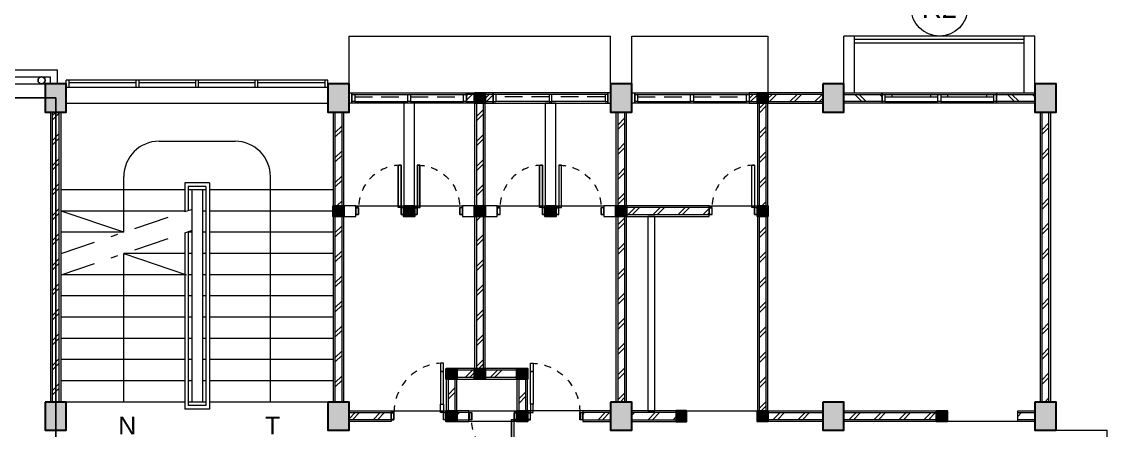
# Model space of a CAD drawing. Header units: millimetres. Extents: x -11 to 1625, y -267 to 180.
# Drawn here: x 923.09 to 938.44, y -236.75 to -230.97 of the extents above; entities that cross this region are included whole.
import ezdxf
from ezdxf.enums import TextEntityAlignment as Align

# ---------------------------------------------------------------- set-up
doc = ezdxf.new("R2010")
doc.units = ezdxf.units.MM
doc.linetypes.add('DASHDOT', pattern=[1, 0.5, -0.25, 0, -0.25])
doc.linetypes.add('HIDDEN', pattern=[0.375, 0.25, -0.125])
for name, color, linetype, lineweight in [('ars', 11, 'Continuous', 5), ('dinding', 5, 'Continuous', 15), ('KOLOM', 1, 'Continuous', 30), ('kus', 63, 'Continuous', 15), ('lan', 7, 'Continuous', 15), ('not', 7, 'Continuous', 20), ('SANITAIR', 4, 'Continuous', 5), ('sol kol', 8, 'Continuous', 0)]:
    doc.layers.add(name, color=color, linetype=linetype, lineweight=lineweight)
doc.styles.add('S', font='SIMPLEX', dxfattribs={"width": 1.1})
doc.styles.get("Standard").update_dxf_attribs({"font": 'ARIALUNI.TTF'})
pattern_1 = [(45, (925.06924, -243.12561), (-0.1767767, 0.1767767), []), (45, (925.13174, -243.12561), (-0.1767767, 0.1767767), [])]

# ---------------------------------------------------------------- blocks, each defined once
blk = doc.blocks.new('K1')
at = {"layer": 'KOLOM'}
blk.add_lwpolyline([(0.2, 0.15), (-0.2, 0.15), (-0.2, -0.15), (0.2, -0.15), (0.2, 0.15)], dxfattribs=at)
blk = doc.blocks.new('KP')
at = {"layer": 'KOLOM'}
blk.add_lwpolyline([(0.075, -0.075), (-0.075, -0.075), (-0.075, 0.075), (0.075, 0.075), (0.075, -0.075)], dxfattribs=at)
blk = doc.blocks.new('P 70')
at = {"linetype": 'HIDDEN', "ltscale": 0.3}
blk.add_lwpolyline([(-0.74, 0.1, -0.414214), (-0.04, 0.8, -1.303225)], format="xyb", dxfattribs=at)
for points in [[(-0.04, 0.8), (-0.08, 0.8), (-0.08, 0.68), (-0.04, 0.68)], [(-0.04, 0.68), (-0.08, 0.68), (-0.08, 0.22), (-0.04, 0.22)], [(-0.04, 0.1), (-0.08, 0.1), (-0.08, 0.22), (-0.04, 0.22)], [(-0.735, 0.06), (-0.74, 0.06), (-0.74, 0.061), (-0.74, 0.1), (-0.78, 0.1), (-0.78, 0), (-0.74, 0), (-0.74, 0.056), (-0.735, 0.058)], [(-0.742, 0.002), (-0.778, 0.002), (-0.778, 0.098), (-0.742, 0.098)], [(-0.045, 0.06), (-0.04, 0.06), (-0.04, 0.061), (-0.04, 0.1), (0, 0.1), (0, 0), (-0.04, 0), (-0.04, 0.056), (-0.045, 0.058)], [(-0.038, 0.002), (-0.002, 0.002), (-0.002, 0.098), (-0.038, 0.098)]]:
    blk.add_lwpolyline(points, close=True)
blk = doc.blocks.new('P 60')
at = {"linetype": 'HIDDEN', "ltscale": 0.3}
blk.add_lwpolyline([(-0.64, 0.1, -0.414214), (-0.04, 0.7, -1.303225)], format="xyb", dxfattribs=at)
for points in [[(-0.04, 0.7), (-0.04, 0.1), (-0.08, 0.1), (-0.08, 0.7)], [(-0.042, 0.698), (-0.042, 0.102), (-0.078, 0.102), (-0.078, 0.698)], [(-0.635, 0.06), (-0.64, 0.06), (-0.64, 0.061), (-0.64, 0.1), (-0.68, 0.1), (-0.68, 0), (-0.64, 0), (-0.64, 0.056), (-0.635, 0.058)], [(-0.642, 0.002), (-0.678, 0.002), (-0.678, 0.098), (-0.642, 0.098)], [(-0.045, 0.06), (-0.04, 0.06), (-0.04, 0.061), (-0.04, 0.1), (0, 0.1), (0, 0), (-0.04, 0), (-0.04, 0.056), (-0.045, 0.058)], [(-0.038, 0.002), (-0.002, 0.002), (-0.002, 0.098), (-0.038, 0.098)]]:
    blk.add_lwpolyline(points, close=True)
blk = doc.blocks.new('NAV')
blk.add_circle((0, -0.4), 0.4)
at = {"style": 'S', "width": 0.75, "flags": 4}
blk.add_attdef('AV', text='', height=0.3, dxfattribs=at).set_placement((0, -0.4), align=Align.MIDDLE)

msp = doc.modelspace()

# ---------------------------------------------------------------- hatches: boundary and pattern name
at = {"layer": 'ars'}
h = msp.add_hatch(dxfattribs=at)
h.set_pattern_fill('TEMBOK', color=256, scale=0.25)
h.set_pattern_definition([(45, (928.78924, -241.80061), (-0.176777, 0.176777), []), (45, (928.85174, -241.80061), (-0.176777, 0.176777), [])])
h.paths.add_polyline_path([(929.4942448, -232.0006128), (929.3792448, -232.0006128), (929.3792448, -232.1006128), (929.4942448, -232.1006128)])
h = msp.add_hatch(dxfattribs=at)
h.set_pattern_fill('TEMBOK', color=256, scale=0.25)
h.set_pattern_definition([(45, (929.09424, -241.80061), (-0.176777, 0.176777), []), (45, (929.15674, -241.80061), (-0.176777, 0.176777), [])])
h.paths.add_polyline_path([(929.7592448, -232.0006128), (929.6442448, -232.0006128), (929.6442448, -232.1006128), (929.7592448, -232.1006128)])
h = msp.add_hatch(dxfattribs=at)
h.set_pattern_fill('TEMBOK', color=256, scale=0.25)
h.set_pattern_definition([(45, (932.82924, -241.80061), (-0.176777, 0.176777), []), (45, (932.89174, -241.80061), (-0.176777, 0.176777), [])])
h.paths.add_polyline_path([(933.4942448, -232.0006128), (933.3792448, -232.0006128), (933.3792448, -232.1006128), (933.4942448, -232.1006128)])
h = msp.add_hatch(dxfattribs=at)
h.set_pattern_fill('TEMBOK', color=256, scale=0.25)
h.set_pattern_definition([(45, (933.09424, -241.80061), (-0.176777, 0.176777), []), (45, (933.15674, -241.80061), (-0.176777, 0.176777), [])])
h.paths.add_polyline_path([(934.4192448, -232.0006128), (933.6442448, -232.0006128), (933.6442448, -232.1006128), (934.4192448, -232.1006128)])
h = msp.add_hatch(dxfattribs=at)
h.set_pattern_fill('TEMBOK', color=256, scale=0.25)
h.set_pattern_definition([(315, (930.51924, -230.47561), (-0.176777, -0.176777), []), (315, (930.58174, -230.47561), (-0.176777, -0.176777), [])])
h.paths.add_polyline_path([(935.2592448, -232.1006128), (934.7192448, -232.1006128), (934.7192448, -232.0006128), (935.2592448, -232.0006128)])
h = msp.add_hatch(dxfattribs=at)
h.set_pattern_fill('TEMBOK', color=256, scale=0.25)
h.set_pattern_definition([(315, (932.67924, -230.47561), (-0.176777, -0.176777), []), (315, (932.74174, -230.47561), (-0.176777, -0.176777), [])])
h.paths.add_polyline_path([(937.4192448, -232.1006128), (936.8792448, -232.1006128), (936.8792448, -232.0006128), (937.4192448, -232.0006128)])
h = msp.add_hatch(dxfattribs=at)
h.set_pattern_fill('TEMBOK', color=256, scale=0.25)
h.set_pattern_definition(pattern_1)
h.paths.add_polyline_path([(929.5192448, -232.1256128), (929.5192448, -235.8756128), (929.6192448, -235.8756128), (929.6192448, -232.1256128)])
h = msp.add_hatch(dxfattribs=at)
h.set_pattern_fill('TEMBOK', color=256, scale=0.25)
h.set_pattern_definition(pattern_1)
h.paths.add_polyline_path([(933.6192448, -233.5756128), (933.6192448, -232.1256128), (933.5192448, -232.1256128), (933.5192448, -233.5756128)])
h = msp.add_hatch(dxfattribs=at)
h.set_pattern_fill('TEMBOK', color=256, scale=0.25)
h.set_pattern_definition(pattern_1)
h.paths.add_polyline_path([(923.6192448, -236.3506128), (923.6192448, -232.2506128), (923.5192448, -232.2506128), (923.5192448, -236.3506128)])
h = msp.add_hatch(dxfattribs=at)
h.set_pattern_fill('TEMBOK', color=256, scale=0.25)
h.set_pattern_definition(pattern_1)
h.paths.add_polyline_path([(927.6192448, -233.5756128), (927.6192448, -232.2506128), (927.5192448, -232.2506128), (927.5192448, -233.5756128)])
h = msp.add_hatch(dxfattribs=at)
h.set_pattern_fill('TEMBOK', color=256, scale=0.25)
h.set_pattern_definition(pattern_1)
h.paths.add_polyline_path([(931.6192448, -236.3506128), (931.6192448, -232.2506128), (931.5192448, -232.2506128), (931.5192448, -236.3506128)])
h = msp.add_hatch(dxfattribs=at)
h.set_pattern_fill('TEMBOK', color=256, scale=0.25)
h.set_pattern_definition([(45, (924.06924, -243.12561), (-0.1767767, 0.1767767), []), (45, (924.13174, -243.12561), (-0.1767767, 0.1767767), [])])
h.paths.add_polyline_path([(937.6192448, -236.3506128), (937.6192448, -232.2506128), (937.5192448, -232.2506128), (937.5192448, -236.3506128)])
h = msp.add_hatch(dxfattribs=at)
h.set_pattern_fill('TEMBOK', color=256, scale=0.25)
h.set_pattern_definition(pattern_1)
h.paths.add_polyline_path([(931.6442448, -233.7006128), (932.8142448, -233.7006128), (932.8142448, -233.6006128), (931.6442448, -233.6006128)])
h = msp.add_hatch(dxfattribs=at)
h.set_pattern_fill('TEMBOK', color=256, scale=0.25)
h.set_pattern_definition(pattern_1)
h.paths.add_polyline_path([(927.5192448, -233.7256128), (927.5192448, -236.3506128), (927.6192448, -236.3506128), (927.6192448, -233.7256128)])
h = msp.add_hatch(dxfattribs=at)
h.set_pattern_fill('TEMBOK', color=256, scale=0.25)
h.set_pattern_definition(pattern_1)
h.paths.add_polyline_path([(933.5192448, -233.7256128), (933.5192448, -236.4756128), (933.6192448, -236.4756128), (933.6192448, -233.7256128)])
h = msp.add_hatch(dxfattribs=at)
h.set_pattern_fill('TEMBOK', color=256, scale=0.25)
h.set_pattern_definition(pattern_1)
h.paths.add_polyline_path([(930.0942448, -235.9006128), (929.2442448, -235.9006128), (929.2442448, -236.0006128), (930.0942448, -236.0006128)])
h = msp.add_hatch(dxfattribs=at)
h.set_pattern_fill('TEMBOK', color=256, scale=0.25)
h.set_pattern_definition(pattern_1)
h.paths.add_polyline_path([(929.1192448, -236.0256128), (929.1192448, -236.4756128), (929.2192448, -236.4756128), (929.2192448, -236.0256128)])
h = msp.add_hatch(dxfattribs=at)
h.set_pattern_fill('TEMBOK', color=256, scale=0.25)
h.set_pattern_definition(pattern_1)
h.paths.add_polyline_path([(930.1192448, -236.0256128), (930.1192448, -236.4756128), (930.2192448, -236.4756128), (930.2192448, -236.0256128)])
h = msp.add_hatch(dxfattribs=at)
h.set_pattern_fill('TEMBOK', color=256, scale=0.25)
h.set_pattern_definition(pattern_1)
h.paths.add_polyline_path([(927.7192448, -236.5006128), (928.3142448, -236.5006128), (928.3142448, -236.6006128), (927.7192448, -236.6006128)])
h = msp.add_hatch(dxfattribs=at)
h.set_pattern_fill('TEMBOK', color=256, scale=0.25)
h.set_pattern_definition(pattern_1)
h.paths.add_polyline_path([(929.4142448, -236.5006128), (929.2442448, -236.5006128), (929.2442448, -236.6006128), (929.4142448, -236.6006128)])
h = msp.add_hatch(dxfattribs=at)
h.set_pattern_fill('TEMBOK', color=256, scale=0.25)
h.set_pattern_definition(pattern_1)
h.paths.add_polyline_path([(931.4192448, -236.5006128), (931.0242448, -236.5006128), (931.0242448, -236.6006128), (931.4192448, -236.6006128)])
h = msp.add_hatch(dxfattribs=at)
h.set_pattern_fill('TEMBOK', color=256, scale=0.25)
h.set_pattern_definition(pattern_1)
h.paths.add_polyline_path([(931.7192448, -236.6006128), (932.3442448, -236.6006128), (932.3442448, -236.5006128), (931.7192448, -236.5006128)])
h = msp.add_hatch(dxfattribs=at)
h.set_pattern_fill('TEMBOK', color=256, scale=0.25)
h.set_pattern_definition(pattern_1)
h.paths.add_polyline_path([(934.4192448, -236.6006128), (933.6442448, -236.6006128), (933.6442448, -236.5006128), (934.4192448, -236.5006128)])
h = msp.add_hatch(dxfattribs=at)
h.set_pattern_fill('TEMBOK', color=256, scale=0.25)
h.set_pattern_definition([(45, (926.14424, -243.12561), (-0.1767767, 0.1767767), []), (45, (926.20674, -243.12561), (-0.1767767, 0.1767767), [])])
h.paths.add_polyline_path([(936.0275448, -236.6006128), (934.7192448, -236.6006128), (934.7192448, -236.5006128), (936.0275448, -236.5006128)])
h = msp.add_hatch(dxfattribs=at)
h.set_pattern_fill('TEMBOK', color=256, scale=0.25)
h.set_pattern_definition([(45, (928.06924, -243.12561), (-0.1767767, 0.1767767), []), (45, (928.13174, -243.12561), (-0.1767767, 0.1767767), [])])
h.paths.add_polyline_path([(937.4192448, -236.6006128), (937.1775448, -236.6006128), (937.1775448, -236.5006128), (937.4192448, -236.5006128)])
at = {"layer": 'sol kol'}
for points in [[(923.4192448, -231.8506128), (923.4192448, -232.2506128), (923.7192448, -232.2506128), (923.7192448, -231.8506128)], [(927.4192448, -231.8506128), (927.4192448, -232.2506128), (927.7192448, -232.2506128), (927.7192448, -231.8506128)], [(931.4192448, -231.8506128), (931.4192448, -232.2506128), (931.7192448, -232.2506128), (931.7192448, -231.8506128)], [(934.4192448, -231.8506128), (934.4192448, -232.2506128), (934.7192448, -232.2506128), (934.7192448, -231.8506128)], [(937.4192448, -231.8506128), (937.4192448, -232.2506128), (937.7192448, -232.2506128), (937.7192448, -231.8506128)], [(929.4942448, -231.9756128), (929.6442448, -231.9756128), (929.6442448, -232.1256128), (929.4942448, -232.1256128)], [(933.6442448, -232.1256128), (933.4942448, -232.1256128), (933.4942448, -231.9756128), (933.6442448, -231.9756128)], [(927.4942448, -233.5756128), (927.6442448, -233.5756128), (927.6442448, -233.7256128), (927.4942448, -233.7256128)], [(928.4942448, -233.5756128), (928.6442448, -233.5756128), (928.6442448, -233.7256128), (928.4942448, -233.7256128)], [(929.4942448, -233.5756128), (929.6442448, -233.5756128), (929.6442448, -233.7256128), (929.4942448, -233.7256128)], [(930.4942448, -233.5756128), (930.6442448, -233.5756128), (930.6442448, -233.7256128), (930.4942448, -233.7256128)], [(931.4942448, -233.5756128), (931.6442448, -233.5756128), (931.6442448, -233.7256128), (931.4942448, -233.7256128)], [(933.6442448, -233.7256128), (933.4942448, -233.7256128), (933.4942448, -233.5756128), (933.6442448, -233.5756128)], [(929.0942448, -235.8756128), (929.2442448, -235.8756128), (929.2442448, -236.0256128), (929.0942448, -236.0256128)], [(929.4942448, -235.8756128), (929.6442448, -235.8756128), (929.6442448, -236.0256128), (929.4942448, -236.0256128)], [(930.0942448, -235.8756128), (930.2442448, -235.8756128), (930.2442448, -236.0256128), (930.0942448, -236.0256128)], [(923.4192448, -236.3506128), (923.4192448, -236.7506128), (923.7192448, -236.7506128), (923.7192448, -236.3506128)], [(927.4192448, -236.3506128), (927.4192448, -236.7506128), (927.7192448, -236.7506128), (927.7192448, -236.3506128)], [(929.0942448, -236.4756128), (929.2442448, -236.4756128), (929.2442448, -236.6256128), (929.0942448, -236.6256128)], [(930.0942448, -236.4756128), (930.2442448, -236.4756128), (930.2442448, -236.6256128), (930.0942448, -236.6256128)], [(931.4192448, -236.3506128), (931.4192448, -236.7506128), (931.7192448, -236.7506128), (931.7192448, -236.3506128)], [(932.4942448, -236.4756128), (932.3442448, -236.4756128), (932.3442448, -236.6256128), (932.4942448, -236.6256128)], [(933.4942448, -236.4756128), (933.6442448, -236.4756128), (933.6442448, -236.6256128), (933.4942448, -236.6256128)], [(934.4192448, -236.3506128), (934.4192448, -236.7506128), (934.7192448, -236.7506128), (934.7192448, -236.3506128)], [(936.0275448, -236.4756128), (936.1775448, -236.4756128), (936.1775448, -236.6256128), (936.0275448, -236.6256128)], [(937.4192448, -236.3506128), (937.4192448, -236.7506128), (937.7192448, -236.7506128), (937.7192448, -236.3506128)]]:
    msp.add_hatch(color=256, dxfattribs=at).paths.add_polyline_path(points)

# ---------------------------------------------------------------- linework, layer by layer
msp.add_lwpolyline([(914.5692448, -232.0506128), (923.5692448, -232.0506128), (923.5692448, -243.0506128), (914.5692448, -243.0506128)], close=True)
msp.add_circle((923.3692448, -231.8006128), 0.05)
at = {"layer": 'ars'}
for p, q in [((925.3942448, -233.2506128), (925.3942448, -233.6590635)), ((925.7442448, -233.2506128), (925.3942448, -233.2506128)), ((925.7442448, -233.2506128), (925.7442448, -236.4506128)), ((925.4442448, -233.3006128), (925.4442448, -233.6421621)), ((925.6942448, -233.3006128), (925.4442448, -233.3006128)), ((925.6942448, -233.3006128), (925.6942448, -236.4006128)), ((925.3942448, -233.9590635), (925.3942448, -236.4506128)), ((925.4442448, -233.9421621), (925.4442448, -236.4006128)), ((925.7442448, -236.4506128), (925.3942448, -236.4506128)), ((925.6942448, -236.4006128), (925.4442448, -236.4006128))]:
    msp.add_line(p, q, dxfattribs=at)
for points in [[(937.2692448, -231.2256128), (934.8692448, -231.2256128)], [(937.2692448, -231.2756128), (934.8692448, -231.2756128)]]:
    msp.add_lwpolyline(points, dxfattribs=at)
for points in [[(929.4942448, -232.0006128), (929.3792448, -232.0006128), (929.3792448, -232.1006128), (929.4942448, -232.1006128)], [(929.7592448, -232.0006128), (929.6442448, -232.0006128), (929.6442448, -232.1006128), (929.7592448, -232.1006128)], [(933.4942448, -232.0006128), (933.3792448, -232.0006128), (933.3792448, -232.1006128), (933.4942448, -232.1006128)], [(934.4192448, -232.0006128), (933.6442448, -232.0006128), (933.6442448, -232.1006128), (934.4192448, -232.1006128)], [(935.2592448, -232.1006128), (934.7192448, -232.1006128), (934.7192448, -232.0006128), (935.2592448, -232.0006128)], [(937.4192448, -232.1006128), (936.8792448, -232.1006128), (936.8792448, -232.0006128), (937.4192448, -232.0006128)], [(929.5192448, -232.1256128), (929.5192448, -235.8756128), (929.6192448, -235.8756128), (929.6192448, -232.1256128)], [(933.6192448, -233.5756128), (933.6192448, -232.1256128), (933.5192448, -232.1256128), (933.5192448, -233.5756128)], [(923.6192448, -236.3506128), (923.6192448, -232.2506128), (923.5192448, -232.2506128), (923.5192448, -236.3506128)], [(927.6192448, -233.5756128), (927.6192448, -232.2506128), (927.5192448, -232.2506128), (927.5192448, -233.5756128)], [(931.6192448, -236.3506128), (931.6192448, -232.2506128), (931.5192448, -232.2506128), (931.5192448, -236.3506128)], [(937.6192448, -236.3506128), (937.6192448, -232.2506128), (937.5192448, -232.2506128), (937.5192448, -236.3506128)], [(931.6442448, -233.7006128), (932.8142448, -233.7006128), (932.8142448, -233.6006128), (931.6442448, -233.6006128)], [(927.5192448, -233.7256128), (927.5192448, -236.3506128), (927.6192448, -236.3506128), (927.6192448, -233.7256128)], [(933.5192448, -233.7256128), (933.5192448, -236.4756128), (933.6192448, -236.4756128), (933.6192448, -233.7256128)], [(930.0942448, -235.9006128), (929.2442448, -235.9006128), (929.2442448, -236.0006128), (930.0942448, -236.0006128)], [(929.1192448, -236.0256128), (929.1192448, -236.4756128), (929.2192448, -236.4756128), (929.2192448, -236.0256128)], [(930.1192448, -236.0256128), (930.1192448, -236.4756128), (930.2192448, -236.4756128), (930.2192448, -236.0256128)], [(927.7192448, -236.5006128), (928.3142448, -236.5006128), (928.3142448, -236.6006128), (927.7192448, -236.6006128)], [(929.4142448, -236.5006128), (929.2442448, -236.5006128), (929.2442448, -236.6006128), (929.4142448, -236.6006128)], [(931.4192448, -236.5006128), (931.0242448, -236.5006128), (931.0242448, -236.6006128), (931.4192448, -236.6006128)], [(931.7192448, -236.6006128), (932.3442448, -236.6006128), (932.3442448, -236.5006128), (931.7192448, -236.5006128)], [(934.4192448, -236.6006128), (933.6442448, -236.6006128), (933.6442448, -236.5006128), (934.4192448, -236.5006128)], [(936.0275448, -236.6006128), (934.7192448, -236.6006128), (934.7192448, -236.5006128), (936.0275448, -236.5006128)], [(937.4192448, -236.6006128), (937.1775448, -236.6006128), (937.1775448, -236.5006128), (937.4192448, -236.5006128)]]:
    msp.add_lwpolyline(points, close=True, dxfattribs=at)
at = {"layer": 'dinding'}
for p, q in [((914.1692448, -231.6506128), (923.5942448, -231.6506128)), ((923.5942448, -231.8506128), (923.5942448, -231.6506128)), ((914.2692448, -231.7506128), (923.4942448, -231.7506128)), ((923.4942448, -231.8506128), (923.4942448, -231.7506128))]:
    msp.add_line(p, q, dxfattribs=at)
for points in [[(927.7192448, -231.9756128), (927.7592448, -231.9756128), (927.7592448, -232.1256128), (927.7192448, -232.1256128)], [(929.3792448, -231.9756128), (929.4942448, -231.9756128), (929.4942448, -232.1256128), (929.3792448, -232.1256128)], [(929.7592448, -231.9756128), (929.6442448, -231.9756128), (929.6442448, -232.1256128), (929.7592448, -232.1256128)], [(931.4192448, -231.9756128), (931.3792448, -231.9756128), (931.3792448, -232.1256128), (931.4192448, -232.1256128)], [(931.7192448, -231.9756128), (931.7592448, -231.9756128), (931.7592448, -232.1256128), (931.7192448, -232.1256128)], [(933.4942448, -231.9756128), (933.3792448, -231.9756128), (933.3792448, -232.1256128), (933.4942448, -232.1256128)], [(934.4192448, -231.9756128), (933.6442448, -231.9756128), (933.6442448, -232.1256128), (934.4192448, -232.1256128)], [(935.2592448, -232.1256128), (934.7192448, -232.1256128), (934.7192448, -231.9756128), (935.2592448, -231.9756128)], [(937.4192448, -232.1256128), (936.8792448, -232.1256128), (936.8792448, -231.9756128), (937.4192448, -231.9756128)], [(929.4942448, -232.1256128), (929.4942448, -235.8756128), (929.6442448, -235.8756128), (929.6442448, -232.1256128)], [(933.6442448, -233.5756128), (933.6442448, -232.1256128), (933.4942448, -232.1256128), (933.4942448, -233.5756128)], [(923.6442448, -236.3506128), (923.6442448, -232.2506128), (923.4942448, -232.2506128), (923.4942448, -236.3506128)], [(927.6442448, -233.5756128), (927.6442448, -232.2506128), (927.4942448, -232.2506128), (927.4942448, -233.5756128)], [(931.6442448, -236.3506128), (931.6442448, -232.2506128), (931.4942448, -232.2506128), (931.4942448, -236.3506128)], [(937.6442448, -236.3506128), (937.6442448, -232.2506128), (937.4942448, -232.2506128), (937.4942448, -236.3506128)], [(931.6442448, -233.7256128), (932.8142448, -233.7256128), (932.8142448, -233.5756128), (931.6442448, -233.5756128)], [(927.4942448, -233.7256128), (927.4942448, -236.3506128), (927.6442448, -236.3506128), (927.6442448, -233.7256128)], [(931.9442448, -233.7256128), (931.9442448, -236.4756128), (932.0442448, -236.4756128), (932.0442448, -233.7256128), (931.9920041, -233.7256128)], [(933.4942448, -233.7256128), (933.4942448, -236.4756128), (933.6442448, -236.4756128), (933.6442448, -233.7256128)], [(930.0942448, -235.8756128), (929.2442448, -235.8756128), (929.2442448, -236.0256128), (930.0942448, -236.0256128)], [(929.0942448, -236.0256128), (929.0942448, -236.4756128), (929.2442448, -236.4756128), (929.2442448, -236.0256128)], [(930.0942448, -236.0256128), (930.0942448, -236.4756128), (930.2442448, -236.4756128), (930.2442448, -236.0256128)], [(927.7192448, -236.4756128), (928.3142448, -236.4756128), (928.3142448, -236.6256128), (927.7192448, -236.6256128)], [(929.4142448, -236.4756128), (929.2442448, -236.4756128), (929.2442448, -236.6256128), (929.4142448, -236.6256128)], [(931.4192448, -236.4756128), (931.0242448, -236.4756128), (931.0242448, -236.6256128), (931.4192448, -236.6256128)], [(931.7192448, -236.6256128), (932.3442448, -236.6256128), (932.3442448, -236.4756128), (931.7192448, -236.4756128)], [(934.4192448, -236.6256128), (933.6442448, -236.6256128), (933.6442448, -236.4756128), (934.4192448, -236.4756128)], [(936.0275448, -236.6256128), (934.7192448, -236.6256128), (934.7192448, -236.4756128), (936.0275448, -236.4756128)], [(937.4192448, -236.6256128), (937.1775448, -236.6256128), (937.1775448, -236.4756128), (937.4192448, -236.4756128)]]:
    msp.add_lwpolyline(points, close=True, dxfattribs=at)
at = {"layer": 'kus'}
for p, q in [((927.4192448, -231.8006128), (923.7192448, -231.8006128)), ((923.7192448, -231.9006128), (923.7192448, -231.8006128)), ((923.7592448, -231.9006128), (923.7592448, -231.8006128)), ((924.7092448, -231.8356128), (923.7592448, -231.8356128)), ((924.7092448, -231.9006128), (924.7092448, -231.8006128)), ((924.7492448, -231.9006128), (924.7492448, -231.8006128)), ((925.5492448, -231.8356128), (924.7492448, -231.8356128)), ((925.5492448, -231.9006128), (925.5492448, -231.8006128)), ((925.5892448, -231.9006128), (925.5892448, -231.8006128)), ((926.3892448, -231.8356128), (925.5892448, -231.8356128)), ((926.3892448, -231.9006128), (926.3892448, -231.8006128)), ((926.4292448, -231.9006128), (926.4292448, -231.8006128)), ((927.3792448, -231.8356128), (926.4292448, -231.8356128)), ((927.3792448, -231.9006128), (927.3792448, -231.8006128)), ((927.4192448, -231.9006128), (927.4192448, -231.8006128)), ((927.4192448, -231.9006128), (923.7192448, -231.9006128)), ((927.7992448, -232.0006128), (928.5492448, -232.0006128)), ((928.5892448, -232.0006128), (929.3392448, -232.0006128)), ((930.5492448, -232.0006128), (929.7992448, -232.0006128)), ((931.3392448, -232.0006128), (930.5892448, -232.0006128)), ((931.7992448, -232.0006128), (932.5492448, -232.0006128)), ((932.5892448, -232.0006128), (933.3392448, -232.0006128)), ((935.2992448, -232.0006128), (936.0492448, -232.0006128)), ((935.3992448, -232.0356128), (935.3992448, -232.0006128)), ((935.9492448, -232.0356128), (935.9492448, -232.0006128)), ((936.0892448, -232.0006128), (936.8392448, -232.0006128)), ((936.1892448, -232.0356128), (936.1892448, -232.0006128)), ((936.7392448, -232.0356128), (936.7392448, -232.0006128)), ((927.7992448, -232.1006128), (928.5492448, -232.1006128)), ((928.5892448, -232.1006128), (929.3392448, -232.1006128)), ((930.5492448, -232.1006128), (929.7992448, -232.1006128)), ((931.3392448, -232.1006128), (930.5892448, -232.1006128)), ((931.7992448, -232.1006128), (932.5492448, -232.1006128)), ((932.5892448, -232.1006128), (933.3392448, -232.1006128)), ((935.2992448, -232.0356128), (936.0492448, -232.0356128)), ((935.2992448, -232.1006128), (936.0492448, -232.1006128)), ((936.0892448, -232.0356128), (936.8392448, -232.0356128)), ((936.0892448, -232.1006128), (936.8392448, -232.1006128)), ((929.4142448, -236.4756128), (930.0942448, -236.4756128)), ((930.0942448, -236.6256128), (929.4142448, -236.6256128))]:
    msp.add_line(p, q, dxfattribs=at)
at = {"layer": 'kus', "linetype": 'HIDDEN'}
for p, q in [((927.7992448, -232.0356128), (928.5492448, -232.0356128)), ((928.5892448, -232.0356128), (929.3392448, -232.0356128)), ((930.5492448, -232.0356128), (929.7992448, -232.0356128)), ((931.3392448, -232.0356128), (930.5892448, -232.0356128)), ((931.7992448, -232.0356128), (932.5492448, -232.0356128)), ((932.5892448, -232.0356128), (933.3392448, -232.0356128))]:
    msp.add_line(p, q, dxfattribs=at)
at = {"layer": 'kus'}
for points in [[(927.7592448, -232.0006128), (927.7992448, -232.0006128), (927.7992448, -232.1006128), (927.7592448, -232.1006128)], [(928.5492448, -232.0006128), (928.5892448, -232.0006128), (928.5892448, -232.1006128), (928.5492448, -232.1006128)], [(929.3392448, -232.0006128), (929.3792448, -232.0006128), (929.3792448, -232.1006128), (929.3392448, -232.1006128)], [(929.7992448, -232.0006128), (929.7592448, -232.0006128), (929.7592448, -232.1006128), (929.7992448, -232.1006128)], [(930.5892448, -232.0006128), (930.5492448, -232.0006128), (930.5492448, -232.1006128), (930.5892448, -232.1006128)], [(931.3792448, -232.0006128), (931.3392448, -232.0006128), (931.3392448, -232.1006128), (931.3792448, -232.1006128)], [(931.7592448, -232.0006128), (931.7992448, -232.0006128), (931.7992448, -232.1006128), (931.7592448, -232.1006128)], [(932.5492448, -232.0006128), (932.5892448, -232.0006128), (932.5892448, -232.1006128), (932.5492448, -232.1006128)], [(933.3392448, -232.0006128), (933.3792448, -232.0006128), (933.3792448, -232.1006128), (933.3392448, -232.1006128)], [(935.2592448, -232.0006128), (935.2992448, -232.0006128), (935.2992448, -232.1006128), (935.2592448, -232.1006128)], [(936.0492448, -232.0006128), (936.0892448, -232.0006128), (936.0892448, -232.1006128), (936.0492448, -232.1006128)], [(936.8392448, -232.0006128), (936.8792448, -232.0006128), (936.8792448, -232.1006128), (936.8392448, -232.1006128)]]:
    msp.add_lwpolyline(points, close=True, dxfattribs=at)
at = {"layer": 'lan'}
for p, q in [((927.7192448, -231.1756128), (931.4192448, -231.1756128)), ((927.7192448, -231.8506128), (927.7192448, -231.1756128)), ((931.4192448, -231.8506128), (931.4192448, -231.1756128)), ((931.7192448, -231.8506128), (931.7192448, -231.1756128)), ((931.7192448, -231.1756128), (933.6442448, -231.1756128)), ((933.6442448, -231.1756128), (933.6442448, -231.9756128)), ((934.7192448, -231.8506128), (934.7192448, -231.1756128)), ((934.8692448, -231.9756128), (934.8692448, -231.1756128)), ((937.2692448, -231.9756128), (937.2692448, -231.1756128)), ((937.4192448, -231.8506128), (937.4192448, -231.1756128)), ((923.7192448, -232.1256128), (927.4192448, -232.1256128)), ((925.0317448, -232.6631128), (926.1067448, -232.6631128)), ((924.5317448, -233.9506128), (924.5317448, -233.1631128)), ((926.6067448, -236.3506128), (926.6067448, -233.1631128)), ((925.3942448, -233.3506128), (923.6442448, -233.3506128)), ((925.6942448, -233.3506128), (925.4442448, -233.3506128)), ((925.4942448, -233.3506128), (925.4942448, -236.3506128)), ((925.6442448, -233.3506128), (925.6442448, -236.3506128)), ((927.4942448, -233.3506128), (925.7442448, -233.3506128)), ((925.3942448, -233.6506128), (923.6442448, -233.6506128)), ((924.5317448, -233.9506128), (923.6442448, -233.6506128)), ((925.6942448, -233.6506128), (925.6442448, -233.6506128)), ((927.4942448, -233.6506128), (925.7442448, -233.6506128)), ((927.8142448, -233.5756128), (928.4942448, -233.5756128)), ((928.6442448, -233.5756128), (929.3242448, -233.5756128)), ((929.8142448, -233.5756128), (930.4942448, -233.5756128)), ((930.6442448, -233.5756128), (931.3242448, -233.5756128)), ((932.8142448, -233.5756128), (933.4942448, -233.5756128)), ((924.5317448, -233.9506128), (923.6442448, -233.9506128)), ((925.4942448, -233.9506128), (925.4442448, -233.9506128)), ((925.6942448, -233.9506128), (925.6442448, -233.9506128)), ((927.4942448, -233.9506128), (925.7442448, -233.9506128)), ((924.5317448, -236.3506128), (924.5317448, -234.2506128)), ((925.3942448, -234.2506128), (924.5317448, -234.2506128)), ((924.5317448, -234.2506128), (925.4192448, -234.5506128)), ((925.4942448, -234.2506128), (925.4442448, -234.2506128)), ((925.6942448, -234.2506128), (925.6442448, -234.2506128)), ((927.4942448, -234.2506128), (925.7442448, -234.2506128)), ((925.3942448, -234.5506128), (923.6442448, -234.5506128)), ((925.4942448, -234.5506128), (925.4442448, -234.5506128)), ((925.6942448, -234.5506128), (925.6442448, -234.5506128)), ((927.4942448, -234.5506128), (925.7442448, -234.5506128)), ((925.3942448, -234.8506128), (923.6442448, -234.8506128)), ((925.4942448, -234.8506128), (925.4442448, -234.8506128)), ((925.6942448, -234.8506128), (925.6442448, -234.8506128)), ((927.4942448, -234.8506128), (925.7442448, -234.8506128)), ((925.3942448, -235.1506128), (923.6442448, -235.1506128)), ((925.4942448, -235.1506128), (925.4442448, -235.1506128)), ((925.6942448, -235.1506128), (925.6442448, -235.1506128)), ((927.4942448, -235.1506128), (925.7442448, -235.1506128)), ((925.3942448, -235.4506128), (923.6442448, -235.4506128)), ((925.4942448, -235.4506128), (925.4442448, -235.4506128)), ((925.6942448, -235.4506128), (925.6442448, -235.4506128)), ((927.4942448, -235.4506128), (925.7442448, -235.4506128)), ((925.3942448, -235.7506128), (923.6442448, -235.7506128)), ((925.4942448, -235.7506128), (925.4442448, -235.7506128)), ((925.6942448, -235.7506128), (925.6442448, -235.7506128)), ((927.4942448, -235.7506128), (925.7442448, -235.7506128)), ((925.3942448, -236.0506128), (923.6442448, -236.0506128)), ((925.4942448, -236.0506128), (925.4442448, -236.0506128)), ((925.6942448, -236.0506128), (925.6442448, -236.0506128)), ((927.4942448, -236.0506128), (925.7442448, -236.0506128)), ((925.3942448, -236.3506128), (923.7192448, -236.3506128)), ((925.6942448, -236.3506128), (925.4442448, -236.3506128)), ((927.4192448, -236.3506128), (925.7442448, -236.3506128)), ((928.3142448, -236.4756128), (929.0942448, -236.4756128)), ((931.0242448, -236.4756128), (930.2442448, -236.4756128)), ((932.4942448, -236.4756128), (933.4942448, -236.4756128)), ((937.1775448, -236.6256128), (936.1775448, -236.6256128)), ((937.7192448, -236.7506128), (938.4442448, -236.7506128))]:
    msp.add_line(p, q, dxfattribs=at)
at = {"layer": 'lan', "linetype": 'DASHDOT'}
for p, q in [((923.6442448, -234.2506128), (925.4942448, -233.6252607)), ((923.6442448, -234.5506128), (925.4942448, -233.9252607))]:
    msp.add_line(p, q, dxfattribs=at)
at = {"layer": 'lan'}
for points in [[(937.4192448, -231.1756128), (934.7192448, -231.1756128)], [(937.7192448, -238.3506128), (938.4442448, -238.3506128), (938.4442448, -236.7506128)]]:
    msp.add_lwpolyline(points, dxfattribs=at)
for points in [[(927.7592448, -231.9756128), (929.3792448, -231.9756128), (929.3792448, -232.1256128), (927.7592448, -232.1256128)], [(931.3792448, -231.9756128), (929.7592448, -231.9756128), (929.7592448, -232.1256128), (931.3792448, -232.1256128)], [(931.7592448, -231.9756128), (933.3792448, -231.9756128), (933.3792448, -232.1256128), (931.7592448, -232.1256128)], [(935.2592448, -231.9756128), (936.8792448, -231.9756128), (936.8792448, -232.1256128), (935.2592448, -232.1256128)], [(928.4942448, -232.1256128), (928.4942448, -233.5756128), (928.6442448, -233.5756128), (928.6442448, -232.1256128)], [(930.4942448, -232.1256128), (930.4942448, -233.5756128), (930.6442448, -233.5756128), (930.6442448, -232.1256128)], [(927.8142448, -233.5756128), (927.6442448, -233.5756128), (927.6442448, -233.7256128), (927.8142448, -233.7256128)], [(929.4942448, -233.5756128), (929.3242448, -233.5756128), (929.3242448, -233.7256128), (929.4942448, -233.7256128)], [(929.8142448, -233.5756128), (929.6442448, -233.5756128), (929.6442448, -233.7256128), (929.8142448, -233.7256128)], [(931.4942448, -233.5756128), (931.3242448, -233.5756128), (931.3242448, -233.7256128), (931.4942448, -233.7256128)]]:
    msp.add_lwpolyline(points, close=True, dxfattribs=at)
for centre, start, end in [((925.0317448, -233.1631128), 90, 180), ((926.1067448, -233.1631128), 0, 90)]:
    msp.add_arc(centre, 0.5, start, end, dxfattribs=at)
at = {"layer": 'SANITAIR'}
msp.add_lwpolyline([(923.5692448, -243.2506128), (914.3692448, -243.2506128), (914.3692448, -231.8506128), (923.5692448, -231.8506128)], dxfattribs=at)

# ---------------------------------------------------------------- block references
at = {"layer": 'KOLOM'}
for name, p, rotation in [('K1', (923.5692448, -232.0506128), 90), ('K1', (927.5692448, -232.0506128), 90), ('K1', (931.5692448, -232.0506128), 90), ('K1', (934.5692448, -232.0506128), 90), ('K1', (937.5692448, -232.0506128), 90), ('KP', (929.5692448, -232.0506128), 180), ('KP', (927.5692448, -233.6506128), 180), ('KP', (928.5692448, -233.6506128), 180), ('KP', (929.5692448, -233.6506128), 180), ('KP', (930.5692448, -233.6506128), 180), ('KP', (931.5692448, -233.6506128), 180), ('KP', (929.1692448, -235.9506128), 180), ('KP', (929.5692448, -235.9506128), 180), ('KP', (930.1692448, -235.9506128), 180), ('K1', (923.5692448, -236.5506128), 90), ('K1', (927.5692448, -236.5506128), 90), ('KP', (929.1692448, -236.5506128), 180), ('KP', (930.1692448, -236.5506128), 180), ('K1', (931.5692448, -236.5506128), 90), ('KP', (933.5692448, -236.5506128), 180), ('K1', (934.5692448, -236.5506128), 90), ('KP', (936.1025448, -236.5506128), 180), ('K1', (937.5692448, -236.5506128), 90)]:
    msp.add_blockref(name, p, dxfattribs=dict(at, rotation=rotation))
for p in [(933.5692448, -232.0506128), (933.5692448, -233.6506128)]:
    msp.add_blockref('KP', p, dxfattribs=at)
at = {"layer": 'KOLOM', "xscale": -1, "rotation": 180}
msp.add_blockref('KP', (932.4192448, -236.5506128), dxfattribs=at)
at = {"layer": 'kus'}
for name, p in [('P 60', (928.4942448, -233.7006128)), ('P 60', (930.4942448, -233.7006128)), ('P 60', (933.4942448, -233.7006128)), ('P 70', (929.0942448, -236.6006128))]:
    msp.add_blockref(name, p, dxfattribs=at)
at = {"layer": 'kus', "xscale": -1}
for name, p in [('P 60', (928.6442448, -233.7006128)), ('P 60', (930.6442448, -233.7006128)), ('P 70', (930.2442448, -236.6006128))]:
    msp.add_blockref(name, p, dxfattribs=at)
at = {"layer": 'kus', "xscale": -1, "rotation": 180}
msp.add_blockref('P 60', (930.0942448, -236.5006128), dxfattribs=at)
at = {"layer": 'not'}
ref = msp.add_blockref('NAV', (936.0692448, -230.3756128), dxfattribs=at)
ref.add_attrib('AV', 'R2', dxfattribs={"layer": '0', "height": 0.28, "flags": 4}).set_placement((936.0692448, -230.7756128), align=Align.MIDDLE)

# ---------------------------------------------------------------- texts
at = {"layer": 'not', "char_height": 0.25, "attachment_point": 1}
for s, insert in [('\\pi0.028606;N', (924.4271036, -236.5591764)), ('\\pi0.027924;T', (926.5021036, -236.5591764))]:
    msp.add_mtext_dynamic_manual_height_columns(s, width=0.253834895, gutter_width=12.5, heights=[0], dxfattribs=dict(at, insert=insert))

doc.saveas('drawing.dxf')
